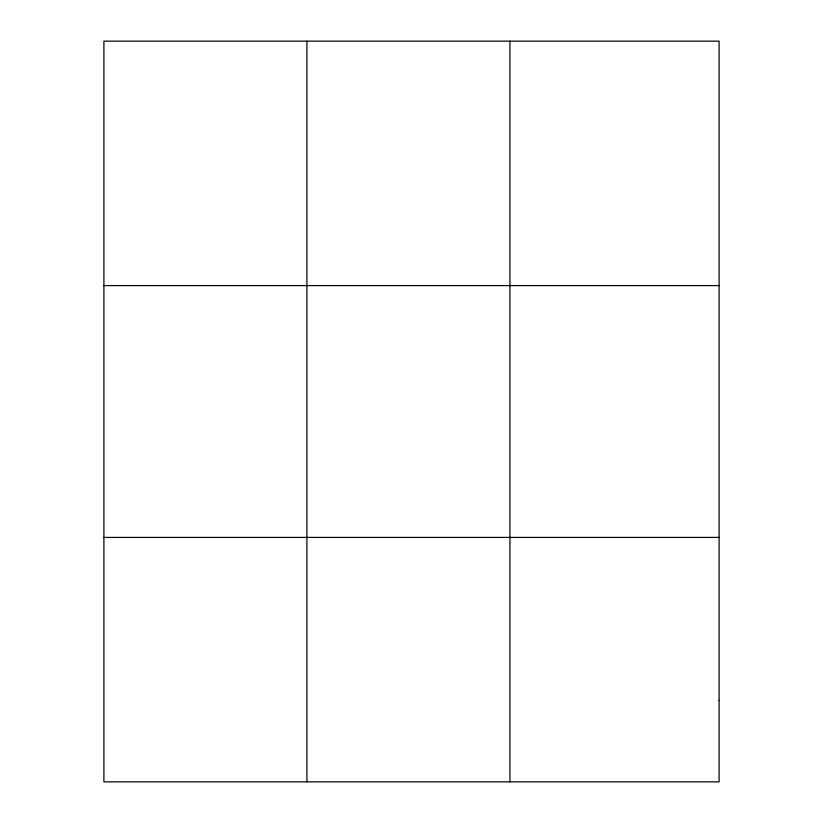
<?xml version="1.0" encoding="UTF-8"?>
<svg xmlns="http://www.w3.org/2000/svg" width="823" height="823" viewBox="0 0 823 823"><rect width="100%" height="100%" fill="white"/><g stroke="black" fill="none" stroke-linecap="round" stroke-linejoin="round"><path stroke-width="1.23" d="M306.917 781.85L306.917 41.15M509.931 781.85L509.931 41.15M103.904 285.581L719.096 285.581M103.904 537.419L719.096 537.419M719.096 700.373L719.096 781.85L103.904 781.85L103.904 41.15L719.096 41.15L719.096 700.373"/></g></svg>
